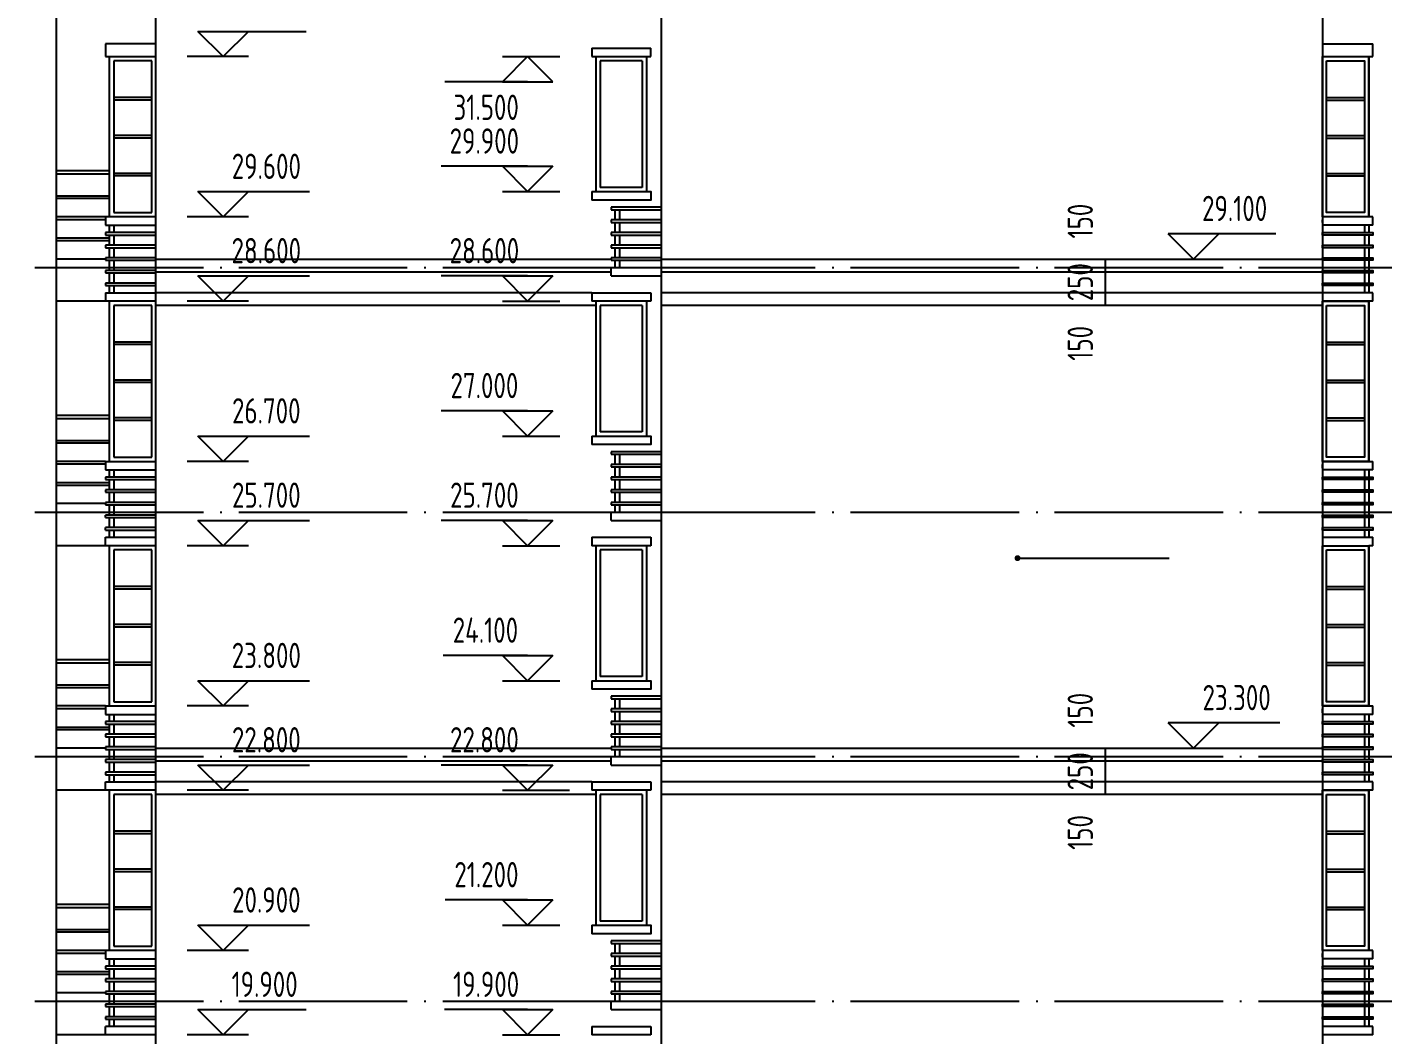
# Model space of a CAD drawing. Extents: x -726032 to 135930, y -151624 to 587044.
# Drawn here: x -512760 to -496673, y 244593 to 256543 of the extents above; entities that cross this region are included whole.
import ezdxf
from ezdxf.enums import TextEntityAlignment as Align

# ---------------------------------------------------------------- set-up
doc = ezdxf.new("R2010")
doc.units = 0
doc.header["$LTSCALE"] = 1000
doc.header["$MEASUREMENT"] = 0
doc.linetypes.add('DOTE', pattern=[2.42, 2, -0.2, 0.02, -0.2])
doc.layers.get('0').update_dxf_attribs({"linetype": 'CONTINUOUS'})
doc.layers.get('DEFPOINTS').update_dxf_attribs({"color": 1, "linetype": 'CONTINUOUS'})
for name, color, linetype in [('DOTE', 8, 'DOTE'), ('PUB_DIM', 245, 'CONTINUOUS'), ('WINDOW', 155, 'CONTINUOUS'), ('引线', 213, 'CONTINUOUS'), ('栏杆', 126, 'CONTINUOUS'), ('装饰线', 252, 'CONTINUOUS')]:
    doc.layers.add(name, color=color, linetype=linetype)
doc.styles.add('DIM_FONT', font='isocp.shx', dxfattribs={"width": 0.8})
doc.dimstyles.new('AXIS', dxfattribs={"dimtxt": 300, "dimasz": 1, "dimexe": 250, "dimexo": 300, "dimgap": 150, "dimtad": 1, "dimdec": 0, "dimzin": 0, "dimdsep": 46, "dimtxsty": 'DIM_FONT', "dimcen": 0.09, "dimse1": 1, "dimse2": 1, "dimclrt": 142, "dimadec": 0, "dimazin": 0, "dimtfac": 1, "dimtdec": 0, "dimtix": 1, "dimtmove": 2, "dimatfit": 3, "dimfxl": 1, "dimtolj": 1, "dimtzin": 0, "dimarcsym": 0})

# ---------------------------------------------------------------- blocks, each defined once
blk = doc.blocks.new('*D2920')
at = {"layer": 'DEFPOINTS', "color": 0, "transparency": 16777216}
for p in [(-500964, 253793), (-499964, 253793), (-500964, 253643)]:
    blk.add_point(p, dxfattribs=at)
at = {"layer": 'PUB_DIM', "color": 0, "lineweight": -2, "transparency": 16777216}
for p, q in [((-499964, 253794), (-499964, 253795)), ((-499964, 253643), (-499964, 253793)), ((-499964, 253642), (-499964, 253641))]:
    blk.add_line(p, q, dxfattribs=at)
at = {"layer": 'PUB_DIM', "color": 0, "transparency": 16777216}
for points in [[(-499964, 253794), (-499963, 253794), (-499964, 253793)], [(-499964, 253642), (-499963, 253642), (-499964, 253643)]]:
    blk.add_solid(points, dxfattribs=at)
at = {"layer": 'PUB_DIM', "color": 142, "transparency": 16777216, "insert": (-500264, 254242), "char_height": 300, "attachment_point": 5, "rotation": 90, "style": 'DIM_FONT'}
blk.add_mtext('\\A1;150', dxfattribs=at)
blk = doc.blocks.new('*D2924')
at = {"layer": 'DEFPOINTS', "color": 0, "transparency": 16777216}
for p in [(-500964, 247843), (-499964, 247843), (-500964, 247593)]:
    blk.add_point(p, dxfattribs=at)
at = {"layer": 'PUB_DIM', "color": 0, "lineweight": -2, "transparency": 16777216}
for p, q in [((-499964, 247844), (-499964, 247845)), ((-499964, 247593), (-499964, 247843)), ((-499964, 247592), (-499964, 247591))]:
    blk.add_line(p, q, dxfattribs=at)
at = {"layer": 'PUB_DIM', "color": 0, "transparency": 16777216}
for points in [[(-499964, 247844), (-499963, 247844), (-499964, 247843)], [(-499964, 247592), (-499963, 247592), (-499964, 247593)]]:
    blk.add_solid(points, dxfattribs=at)
at = {"layer": 'PUB_DIM', "color": 142, "transparency": 16777216, "insert": (-500264, 247718), "char_height": 300, "attachment_point": 5, "rotation": 90, "style": 'DIM_FONT'}
blk.add_mtext('\\A1;250', dxfattribs=at)
blk = doc.blocks.new('*D2925')
at = {"layer": 'DEFPOINTS', "color": 0, "transparency": 16777216}
for p in [(-500964, 247593), (-499964, 247593), (-500964, 247443)]:
    blk.add_point(p, dxfattribs=at)
at = {"layer": 'PUB_DIM', "color": 0, "lineweight": -2, "transparency": 16777216}
for p, q in [((-499964, 247594), (-499964, 247595)), ((-499964, 247443), (-499964, 247593)), ((-499964, 247442), (-499964, 247441))]:
    blk.add_line(p, q, dxfattribs=at)
at = {"layer": 'PUB_DIM', "color": 0, "transparency": 16777216}
for points in [[(-499964, 247594), (-499963, 247594), (-499964, 247593)], [(-499964, 247442), (-499963, 247442), (-499964, 247443)]]:
    blk.add_solid(points, dxfattribs=at)
at = {"layer": 'PUB_DIM', "color": 142, "transparency": 16777216, "insert": (-500264, 246993), "char_height": 300, "attachment_point": 5, "rotation": 90, "style": 'DIM_FONT'}
blk.add_mtext('\\A1;150', dxfattribs=at)
blk = doc.blocks.new('*D2926')
at = {"layer": 'DEFPOINTS', "color": 0, "transparency": 16777216}
for p in [(-500964, 247993), (-499964, 247993), (-500964, 247843)]:
    blk.add_point(p, dxfattribs=at)
at = {"layer": 'PUB_DIM', "color": 0, "lineweight": -2, "transparency": 16777216}
for p, q in [((-499964, 247994), (-499964, 247995)), ((-499964, 247843), (-499964, 247993)), ((-499964, 247842), (-499964, 247841))]:
    blk.add_line(p, q, dxfattribs=at)
at = {"layer": 'PUB_DIM', "color": 0, "transparency": 16777216}
for points in [[(-499964, 247994), (-499963, 247994), (-499964, 247993)], [(-499964, 247842), (-499963, 247842), (-499964, 247843)]]:
    blk.add_solid(points, dxfattribs=at)
at = {"layer": 'PUB_DIM', "color": 142, "transparency": 16777216, "insert": (-500264, 248442), "char_height": 300, "attachment_point": 5, "rotation": 90, "style": 'DIM_FONT'}
blk.add_mtext('\\A1;150', dxfattribs=at)
blk = doc.blocks.new('*D2927')
at = {"layer": 'DEFPOINTS', "color": 0, "transparency": 16777216}
for p in [(-500964, 253643), (-499964, 253643), (-500964, 253393)]:
    blk.add_point(p, dxfattribs=at)
at = {"layer": 'PUB_DIM', "color": 0, "lineweight": -2, "transparency": 16777216}
for p, q in [((-499964, 253644), (-499964, 253645)), ((-499964, 253393), (-499964, 253643)), ((-499964, 253392), (-499964, 253391))]:
    blk.add_line(p, q, dxfattribs=at)
at = {"layer": 'PUB_DIM', "color": 0, "transparency": 16777216}
for points in [[(-499964, 253644), (-499963, 253644), (-499964, 253643)], [(-499964, 253392), (-499963, 253392), (-499964, 253393)]]:
    blk.add_solid(points, dxfattribs=at)
at = {"layer": 'PUB_DIM', "color": 142, "transparency": 16777216, "insert": (-500264, 253518), "char_height": 300, "attachment_point": 5, "rotation": 90, "style": 'DIM_FONT'}
blk.add_mtext('\\A1;250', dxfattribs=at)
blk = doc.blocks.new('*D2928')
at = {"layer": 'DEFPOINTS', "color": 0, "transparency": 16777216}
for p in [(-500964, 253393), (-499964, 253393), (-500964, 253243)]:
    blk.add_point(p, dxfattribs=at)
at = {"layer": 'PUB_DIM', "color": 0, "lineweight": -2, "transparency": 16777216}
for p, q in [((-499964, 253394), (-499964, 253395)), ((-499964, 253243), (-499964, 253393)), ((-499964, 253242), (-499964, 253241))]:
    blk.add_line(p, q, dxfattribs=at)
at = {"layer": 'PUB_DIM', "color": 0, "transparency": 16777216}
for points in [[(-499964, 253394), (-499963, 253394), (-499964, 253393)], [(-499964, 253242), (-499963, 253242), (-499964, 253243)]]:
    blk.add_solid(points, dxfattribs=at)
at = {"layer": 'PUB_DIM', "color": 142, "transparency": 16777216, "insert": (-500264, 252793), "char_height": 300, "attachment_point": 5, "rotation": 90, "style": 'DIM_FONT'}
blk.add_mtext('\\A1;150', dxfattribs=at)

msp = doc.modelspace()

# ---------------------------------------------------------------- linework, layer by layer
for p, q in [((-512411.2, 234342.5), (-512411.2, 262292.5)), ((-511231.1, 224242.5), (-511231.1, 257592.5)), ((-505231.1, 224242.5), (-505231.1, 257592.5)), ((-497391.1, 257592.5), (-497391.1, 224242.5)), ((-511831.1, 256342.5), (-511831.1, 256192.5)), ((-511231.1, 256342.5), (-511831.1, 256342.5)), ((-506061.1, 256292.5), (-506061.1, 256192.5)), ((-506061.1, 256292.5), (-505361.1, 256292.5)), ((-505361.1, 256192.5), (-505361.1, 256292.5)), ((-497391.1, 256342.5), (-496791.1, 256342.5)), ((-496791.1, 256192.5), (-496791.1, 256342.5)), ((-511831.1, 256192.5), (-511231.1, 256192.5)), ((-506061.1, 256192.5), (-505361.1, 256192.5)), ((-497391.1, 256192.5), (-496791.1, 256192.5)), ((-506061.1, 254592.5), (-506061.1, 254492.5)), ((-511831.1, 254292.5), (-511831.1, 254192.5)), ((-511231.1, 254292.5), (-511831.1, 254292.5)), ((-511831.1, 254192.5), (-511231.1, 254192.5)), ((-496791.1, 254292.5), (-497391.1, 254292.5)), ((-496791.1, 254192.5), (-496791.1, 254292.5)), ((-511831.1, 253792.5), (-512411.2, 253792.5)), ((-505831.1, 253592.5), (-505831.1, 253692.5)), ((-505831.1, 253692.5), (-505231.1, 253692.5)), ((-505831.1, 253592.5), (-505231.1, 253592.5)), ((-511831.1, 253392.5), (-511231.1, 253392.5)), ((-511831.1, 253392.5), (-511831.1, 253292.5)), ((-506061.1, 253392.5), (-506061.1, 253292.5)), ((-506061.1, 253392.5), (-505361.1, 253392.5)), ((-505361.1, 253392.5), (-505361.1, 253292.5)), ((-496791.1, 253392.5), (-497391.1, 253392.5)), ((-496791.1, 253292.5), (-496791.1, 253392.5)), ((-511231.1, 253292.5), (-512411.2, 253292.5)), ((-505361.1, 253292.5), (-506061.1, 253292.5)), ((-506061.1, 251692.5), (-506061.1, 251592.5)), ((-511831.1, 251392.5), (-511231.1, 251392.5)), ((-511831.1, 251392.5), (-511831.1, 251292.5)), ((-511831.1, 251292.5), (-511231.1, 251292.5)), ((-497391.1, 251392.5), (-496791.1, 251392.5)), ((-496791.1, 251292.5), (-497391.1, 251292.5)), ((-496791.1, 251292.5), (-496791.1, 251392.5)), ((-511831.1, 250892.5), (-512411.2, 250892.5)), ((-505831.1, 250792.5), (-505231.1, 250792.5)), ((-505831.1, 250692.5), (-505831.1, 250792.5)), ((-505831.1, 250692.5), (-505231.1, 250692.5)), ((-511831.1, 250392.5), (-511831.1, 250492.5)), ((-511831.1, 250492.5), (-511231.1, 250492.5)), ((-506061.1, 250492.5), (-505361.1, 250492.5)), ((-506061.1, 250492.5), (-506061.1, 250392.5)), ((-505361.1, 250492.5), (-505361.1, 250392.5)), ((-497391.1, 250492.5), (-496791.1, 250492.5)), ((-496791.1, 250392.5), (-496791.1, 250492.5)), ((-511231.1, 250392.5), (-512411.2, 250392.5)), ((-505361.1, 250392.5), (-506061.1, 250392.5)), ((-496791.1, 250392.5), (-496841.1, 250392.5)), ((-506061.1, 248792.5), (-506061.1, 248692.5)), ((-511831.1, 248492.5), (-511231.1, 248492.5)), ((-511831.1, 248492.5), (-511831.1, 248392.5)), ((-511831.1, 248392.5), (-511231.1, 248392.5)), ((-497391.1, 248492.5), (-496791.1, 248492.5)), ((-496791.1, 248392.5), (-497391.1, 248392.5)), ((-496791.1, 248392.5), (-496791.1, 248492.5)), ((-511831.1, 247992.5), (-512411.2, 247992.5)), ((-505831.1, 247892.5), (-505231.1, 247892.5)), ((-505831.1, 247792.5), (-505831.1, 247892.5)), ((-505831.1, 247792.5), (-505231.1, 247792.5)), ((-511831.1, 247592.5), (-511231.1, 247592.5)), ((-511831.1, 247492.5), (-511831.1, 247592.5)), ((-506061.1, 247592.5), (-505361.1, 247592.5)), ((-506061.1, 247592.5), (-506061.1, 247492.5)), ((-505361.1, 247592.5), (-505361.1, 247492.5)), ((-496791.1, 247592.5), (-497391.1, 247592.5)), ((-496791.1, 247492.5), (-496791.1, 247592.5)), ((-511231.1, 247492.5), (-512411.2, 247492.5)), ((-505361.1, 247492.5), (-506061.1, 247492.5)), ((-496791.1, 247492.5), (-497391.1, 247492.5)), ((-506061.1, 245892.5), (-506061.1, 245792.5)), ((-511231.1, 245592.5), (-511831.1, 245592.5)), ((-511831.1, 245592.5), (-511831.1, 245492.5)), ((-511831.1, 245492.5), (-511231.1, 245492.5)), ((-496791.1, 245492.5), (-497391.1, 245492.5)), ((-496791.1, 245492.5), (-496791.1, 245592.5)), ((-511831.1, 245092.5), (-512411.2, 245092.5)), ((-505831.1, 244992.5), (-505231.1, 244992.5)), ((-505831.1, 244892.5), (-505831.1, 244992.5)), ((-505831.1, 244892.5), (-505231.1, 244892.5)), ((-511831.1, 244592.5), (-511831.1, 244692.5)), ((-511231.1, 244692.5), (-511831.1, 244692.5)), ((-506061.1, 244692.5), (-505361.1, 244692.5)), ((-506061.1, 244692.5), (-506061.1, 244592.5)), ((-505361.1, 244692.5), (-505361.1, 244592.5)), ((-496791.1, 244692.5), (-497391.1, 244692.5)), ((-496791.1, 244592.5), (-496791.1, 244692.5)), ((-511231.1, 244592.5), (-512411.2, 244592.5)), ((-505361.1, 244592.5), (-506061.1, 244592.5)), ((-496791.1, 244592.5), (-497391.1, 244592.5))]:
    msp.add_line(p, q)
at = {"color": 146}
for p, q in [((-496791.1, 253292.5), (-497391.1, 253292.5)), ((-496791.1, 245592.5), (-497391.1, 245592.5))]:
    msp.add_line(p, q, dxfattribs=at)
for points in [[(-506061.1, 254592.5), (-505361.1, 254592.5), (-505361.1, 254492.5), (-506061.1, 254492.5)], [(-497391.1, 254227.2), (-497391.1, 254257.2)], [(-506061.1, 251692.5), (-505361.1, 251692.5), (-505361.1, 251592.5), (-506061.1, 251592.5)], [(-497391.1, 251327.2), (-497391.1, 251357.2)], [(-497391.1, 251312.5), (-497391.1, 251342.5)], [(-506061.1, 248792.5), (-505361.1, 248792.5), (-505361.1, 248692.5), (-506061.1, 248692.5)], [(-497391.1, 248427.2), (-497391.1, 248457.2)], [(-497391.1, 248412.5), (-497391.1, 248442.5)], [(-506061.1, 245892.5), (-505361.1, 245892.5), (-505361.1, 245792.5), (-506061.1, 245792.5)], [(-497391.1, 245527.2), (-497391.1, 245557.2)], [(-497391.1, 245512.5), (-497391.1, 245542.5)]]:
    msp.add_lwpolyline(points)
at = {"layer": 'DOTE'}
for p, q in [((-517509.1, 253692.5), (-488652.4, 253692.5)), ((-517509.1, 250792.5), (-488652.4, 250792.5)), ((-517509.1, 247892.5), (-488652.4, 247892.5)), ((-517509.1, 244992.5), (-488652.4, 244992.5))]:
    msp.add_line(p, q, dxfattribs=at)
at = {"layer": 'PUB_DIM'}
for p, q in [((-510435.1, 256192.5), (-510735.1, 256492.5)), ((-510735.1, 256492.5), (-509450.9, 256492.5)), ((-510135.1, 256492.5), (-510435.1, 256192.5)), ((-510135.1, 256192.5), (-510862.2, 256192.5)), ((-506821.1, 256192.5), (-507121.1, 255892.5)), ((-507121.1, 256192.5), (-506441.1, 256192.5)), ((-506521.1, 255892.5), (-506821.1, 256192.5)), ((-506821.1, 255892.5), (-507805.2, 255892.5)), ((-507121.1, 255892.5), (-506521.1, 255892.5)), ((-506821.1, 254892.5), (-507848.8, 254892.5)), ((-506821.1, 254592.5), (-507121.1, 254892.5)), ((-507121.1, 254892.5), (-506521.1, 254892.5)), ((-506521.1, 254892.5), (-506821.1, 254592.5)), ((-510435.1, 254292.5), (-510735.1, 254592.5)), ((-510735.1, 254592.5), (-509408.1, 254592.5)), ((-510135.1, 254592.5), (-510435.1, 254292.5)), ((-507121.1, 254592.5), (-506441.1, 254592.5)), ((-510135.1, 254292.5), (-510862.2, 254292.5)), ((-498921.6, 253792.5), (-499221.6, 254092.5)), ((-497942.7, 254092.5), (-499221.6, 254092.5)), ((-498621.6, 254092.5), (-498921.6, 253792.5)), ((-510435.1, 253292.5), (-510735.1, 253592.5)), ((-510735.1, 253592.5), (-509409, 253592.5)), ((-510135.1, 253592.5), (-510435.1, 253292.5)), ((-506821.1, 253592.5), (-507847.2, 253592.5)), ((-506821.1, 253292.5), (-507121.1, 253592.5)), ((-507121.1, 253592.5), (-506521.1, 253592.5)), ((-506521.1, 253592.5), (-506821.1, 253292.5)), ((-510135.1, 253292.5), (-510862.2, 253292.5)), ((-507121.1, 253292.5), (-506441.1, 253292.5)), ((-506821.1, 251992.5), (-507847.2, 251992.5)), ((-506821.1, 251692.5), (-507121.1, 251992.5)), ((-507121.1, 251992.5), (-506521.1, 251992.5)), ((-506521.1, 251992.5), (-506821.1, 251692.5)), ((-510435.1, 251392.5), (-510735.1, 251692.5)), ((-510735.1, 251692.5), (-509409, 251692.5)), ((-510135.1, 251692.5), (-510435.1, 251392.5)), ((-507121.1, 251692.5), (-506441.1, 251692.5)), ((-510135.1, 251392.5), (-510862.2, 251392.5)), ((-510435.1, 250392.5), (-510735.1, 250692.5)), ((-510735.1, 250692.5), (-509409, 250692.5)), ((-510135.1, 250692.5), (-510435.1, 250392.5)), ((-506821.1, 250692.5), (-507847.2, 250692.5)), ((-506821.1, 250392.5), (-507121.1, 250692.5)), ((-507121.1, 250692.5), (-506521.1, 250692.5)), ((-506521.1, 250692.5), (-506821.1, 250392.5)), ((-510135.1, 250392.5), (-510862.2, 250392.5)), ((-507121.1, 250392.5), (-506441.1, 250392.5)), ((-506821.1, 249092.5), (-507823.2, 249092.5)), ((-506821.1, 248792.5), (-507121.1, 249092.5)), ((-507121.1, 249092.5), (-506521.1, 249092.5)), ((-506521.1, 249092.5), (-506821.1, 248792.5)), ((-510435.1, 248492.5), (-510735.1, 248792.5)), ((-510735.1, 248792.5), (-509409, 248792.5)), ((-510135.1, 248792.5), (-510435.1, 248492.5)), ((-507121.1, 248792.5), (-506441.1, 248792.5)), ((-510135.1, 248492.5), (-510862.2, 248492.5)), ((-498921.6, 247992.5), (-499221.6, 248292.5)), ((-497895.5, 248292.5), (-499221.6, 248292.5)), ((-498621.6, 248292.5), (-498921.6, 247992.5)), ((-510435.1, 247492.5), (-510735.1, 247792.5)), ((-510735.1, 247792.5), (-509409, 247792.5)), ((-510135.1, 247792.5), (-510435.1, 247492.5)), ((-506821.1, 247792.5), (-507847.2, 247792.5)), ((-506821.1, 247492.5), (-507121.1, 247792.5)), ((-507121.1, 247792.5), (-506521.1, 247792.5)), ((-506521.1, 247792.5), (-506821.1, 247492.5)), ((-510135.1, 247492.5), (-510862.2, 247492.5)), ((-507121.1, 247492.5), (-506325.1, 247492.5)), ((-506821.1, 246192.5), (-507799.2, 246192.5)), ((-506821.1, 245892.5), (-507121.1, 246192.5)), ((-507121.1, 246192.5), (-506521.1, 246192.5)), ((-506521.1, 246192.5), (-506821.1, 245892.5)), ((-510435.1, 245592.5), (-510735.1, 245892.5)), ((-510735.1, 245892.5), (-509408.1, 245892.5)), ((-510135.1, 245892.5), (-510435.1, 245592.5)), ((-507121.1, 245892.5), (-506441.1, 245892.5)), ((-510135.1, 245592.5), (-510862.2, 245592.5)), ((-510435.1, 244592.5), (-510735.1, 244892.5)), ((-510735.1, 244892.5), (-509449.2, 244892.5)), ((-510135.1, 244892.5), (-510435.1, 244592.5)), ((-506821.1, 244892.5), (-507806.9, 244892.5)), ((-506821.1, 244592.5), (-507121.1, 244892.5)), ((-507121.1, 244892.5), (-506521.1, 244892.5)), ((-506521.1, 244892.5), (-506821.1, 244592.5)), ((-510135.1, 244592.5), (-510862.2, 244592.5)), ((-507121.1, 244592.5), (-506441.1, 244592.5))]:
    msp.add_line(p, q, dxfattribs=at)
at = {"layer": 'WINDOW'}
for p, q in [((-511781.1, 254292.5), (-511781.1, 256192.5)), ((-511731.1, 256142.5), (-511731.1, 254342.5)), ((-511281.1, 256142.5), (-511731.1, 256142.5)), ((-511281.1, 254342.5), (-511281.1, 256142.5)), ((-506011.1, 256192.5), (-506011.1, 254592.5)), ((-505461.1, 256142.5), (-505961.1, 256142.5)), ((-505961.1, 256142.5), (-505961.1, 254642.5)), ((-505461.1, 256142.5), (-505461.1, 254642.5)), ((-505411.1, 256192.5), (-505411.1, 254592.5)), ((-496841.1, 254292.5), (-496841.1, 256192.5)), ((-511281.1, 255707.5), (-511731.1, 255707.5)), ((-511281.1, 255677.5), (-511731.1, 255677.5)), ((-497341.1, 255707.5), (-496891.1, 255707.5)), ((-497341.1, 255677.5), (-496891.1, 255677.5)), ((-511281.1, 255257.5), (-511731.1, 255257.5)), ((-511281.1, 255227.5), (-511731.1, 255227.5)), ((-497341.1, 255257.5), (-496891.1, 255257.5)), ((-497341.1, 255227.5), (-496891.1, 255227.5)), ((-511281.1, 254807.5), (-511731.1, 254807.5)), ((-511281.1, 254777.5), (-511731.1, 254777.5)), ((-497341.1, 254807.5), (-496891.1, 254807.5)), ((-497341.1, 254777.5), (-496891.1, 254777.5)), ((-505461.1, 254642.5), (-505961.1, 254642.5)), ((-511731.1, 254342.5), (-511281.1, 254342.5)), ((-511781.1, 251392.5), (-511781.1, 253292.5)), ((-511281.1, 253242.5), (-511731.1, 253242.5)), ((-511731.1, 253242.5), (-511731.1, 251442.5)), ((-511281.1, 251442.5), (-511281.1, 253242.5)), ((-506011.1, 253292.5), (-506011.1, 251692.5)), ((-505461.1, 253242.5), (-505961.1, 253242.5)), ((-505961.1, 253242.5), (-505961.1, 251742.5)), ((-505461.1, 253242.5), (-505461.1, 251742.5)), ((-505411.1, 253292.5), (-505411.1, 251692.5)), ((-496841.1, 251392.5), (-496841.1, 253292.5)), ((-511281.1, 252807.5), (-511731.1, 252807.5)), ((-511281.1, 252777.5), (-511731.1, 252777.5)), ((-497341.1, 252807.5), (-496891.1, 252807.5)), ((-497341.1, 252777.5), (-496891.1, 252777.5)), ((-511281.1, 252357.5), (-511731.1, 252357.5)), ((-511281.1, 252327.5), (-511731.1, 252327.5)), ((-497341.1, 252357.5), (-496891.1, 252357.5)), ((-497341.1, 252327.5), (-496891.1, 252327.5)), ((-511281.1, 251907.5), (-511731.1, 251907.5)), ((-511281.1, 251877.5), (-511731.1, 251877.5)), ((-497341.1, 251907.5), (-496891.1, 251907.5)), ((-497341.1, 251877.5), (-496891.1, 251877.5)), ((-505461.1, 251742.5), (-505961.1, 251742.5)), ((-511781.1, 251392.5), (-511231.1, 251392.5)), ((-511731.1, 251442.5), (-511281.1, 251442.5)), ((-511781.1, 248492.5), (-511781.1, 250392.5)), ((-511281.1, 250342.5), (-511731.1, 250342.5)), ((-511731.1, 250342.5), (-511731.1, 248542.5)), ((-511281.1, 248542.5), (-511281.1, 250342.5)), ((-506011.1, 250392.5), (-506011.1, 248792.5)), ((-505961.1, 250342.5), (-505961.1, 248842.5)), ((-505461.1, 250342.5), (-505961.1, 250342.5)), ((-505461.1, 250342.5), (-505461.1, 248842.5)), ((-505411.1, 250392.5), (-505411.1, 248792.5)), ((-496841.1, 248492.5), (-496841.1, 250392.5)), ((-511281.1, 249907.5), (-511731.1, 249907.5)), ((-511281.1, 249877.5), (-511731.1, 249877.5)), ((-497341.1, 249907.5), (-496891.1, 249907.5)), ((-497341.1, 249877.5), (-496891.1, 249877.5)), ((-511281.1, 249457.5), (-511731.1, 249457.5)), ((-511281.1, 249427.5), (-511731.1, 249427.5)), ((-497341.1, 249457.5), (-496891.1, 249457.5)), ((-497341.1, 249427.5), (-496891.1, 249427.5)), ((-511281.1, 249007.5), (-511731.1, 249007.5)), ((-511281.1, 248977.5), (-511731.1, 248977.5)), ((-497341.1, 249007.5), (-496891.1, 249007.5)), ((-497341.1, 248977.5), (-496891.1, 248977.5)), ((-505461.1, 248842.5), (-505961.1, 248842.5)), ((-511781.1, 248492.5), (-511231.1, 248492.5)), ((-511731.1, 248542.5), (-511281.1, 248542.5)), ((-511781.1, 245592.5), (-511781.1, 247492.5)), ((-511281.1, 247442.5), (-511731.1, 247442.5)), ((-511731.1, 247442.5), (-511731.1, 245642.5)), ((-511281.1, 245642.5), (-511281.1, 247442.5)), ((-506011.1, 247492.5), (-506011.1, 245892.5)), ((-505961.1, 247442.5), (-505961.1, 245942.5)), ((-505461.1, 247442.5), (-505961.1, 247442.5)), ((-505461.1, 247442.5), (-505461.1, 245942.5)), ((-505411.1, 247492.5), (-505411.1, 245892.5)), ((-496841.1, 245592.5), (-496841.1, 247492.5)), ((-511281.1, 247007.5), (-511731.1, 247007.5)), ((-511281.1, 246977.5), (-511731.1, 246977.5)), ((-497341.1, 247007.5), (-496891.1, 247007.5)), ((-497341.1, 246977.5), (-496891.1, 246977.5)), ((-511281.1, 246557.5), (-511731.1, 246557.5)), ((-511281.1, 246527.5), (-511731.1, 246527.5)), ((-497341.1, 246557.5), (-496891.1, 246557.5)), ((-497341.1, 246527.5), (-496891.1, 246527.5)), ((-511281.1, 246107.5), (-511731.1, 246107.5)), ((-511281.1, 246077.5), (-511731.1, 246077.5)), ((-497341.1, 246107.5), (-496891.1, 246107.5)), ((-497341.1, 246077.5), (-496891.1, 246077.5)), ((-505461.1, 245942.5), (-505961.1, 245942.5)), ((-511731.1, 245642.5), (-511281.1, 245642.5))]:
    msp.add_line(p, q, dxfattribs=at)
for points in [[(-497391.1, 256192.5), (-496841.1, 256192.5), (-496841.1, 254292.5), (-497391.1, 254292.5)], [(-497341.1, 256142.5), (-496891.1, 256142.5), (-496891.1, 254342.5), (-497341.1, 254342.5)], [(-497391.1, 253292.5), (-496841.1, 253292.5), (-496841.1, 251392.5), (-497391.1, 251392.5)], [(-497341.1, 253242.5), (-496891.1, 253242.5), (-496891.1, 251442.5), (-497341.1, 251442.5)], [(-497391.1, 250392.5), (-496841.1, 250392.5), (-496841.1, 248492.5), (-497391.1, 248492.5)], [(-497341.1, 250342.5), (-496891.1, 250342.5), (-496891.1, 248542.5), (-497341.1, 248542.5)], [(-497391.1, 247492.5), (-496841.1, 247492.5), (-496841.1, 245592.5), (-497391.1, 245592.5)], [(-497341.1, 247442.5), (-496891.1, 247442.5), (-496891.1, 245642.5), (-497341.1, 245642.5)]]:
    msp.add_lwpolyline(points, close=True, dxfattribs=at)
at = {"layer": '引线'}
msp.add_line((-501008.2, 250245.6), (-499207.7, 250245.6), dxfattribs=at)
at = {"layer": '引线', "const_width": 34.8}
msp.add_lwpolyline([(-501025.9, 250245.6, 1), (-500990.6, 250245.6, 1)], format="xyb", close=True, dxfattribs=at)
at = {"layer": '栏杆'}
for p, q in [((-512411.2, 254842.5), (-511781.1, 254842.5)), ((-512411.2, 254802.5), (-511781.1, 254802.5)), ((-512411.2, 254542.5), (-511781.1, 254542.5)), ((-512411.2, 254512.5), (-511781.1, 254512.5)), ((-505231.1, 254407.2), (-505831.1, 254407.2)), ((-505831.1, 254407.2), (-505831.1, 254377.2)), ((-505831.1, 254377.2), (-505231.1, 254377.2)), ((-505781.1, 254257.2), (-505781.1, 254377.2)), ((-505731.1, 254377.2), (-505731.1, 254257.2)), ((-511831.1, 254292.5), (-512411.2, 254292.5)), ((-512411.2, 254262.5), (-511831.1, 254262.5)), ((-511781.1, 254107.8), (-511781.1, 254192.5)), ((-511731.1, 254192.5), (-511731.1, 254107.8)), ((-505231.1, 254257.2), (-505831.1, 254257.2)), ((-505831.1, 254257.2), (-505831.1, 254227.2)), ((-505831.1, 254227.2), (-505231.1, 254227.2)), ((-505781.1, 254107.2), (-505781.1, 254227.2)), ((-505731.1, 254227.2), (-505731.1, 254107.2)), ((-496791.1, 254192.5), (-497391.1, 254192.5)), ((-496891.1, 254192.5), (-496891.1, 254107.8)), ((-496841.1, 254192.5), (-496841.1, 254107.8)), ((-512411.2, 254042.5), (-511781.1, 254042.5)), ((-511231.1, 254107.2), (-511831.1, 254107.2)), ((-511831.1, 254107.2), (-511831.1, 254077.2)), ((-511831.1, 254077.2), (-511231.1, 254077.2)), ((-511781.1, 253957.2), (-511781.1, 254077.2)), ((-511731.1, 254077.2), (-511731.1, 253957.2)), ((-505231.1, 254107.2), (-505831.1, 254107.2)), ((-505831.1, 254107.2), (-505831.1, 254077.2)), ((-505831.1, 254077.2), (-505231.1, 254077.2)), ((-505781.1, 253957.2), (-505781.1, 254077.2)), ((-505731.1, 254077.2), (-505731.1, 253957.2)), ((-496891.1, 254077.2), (-496891.1, 253957.2)), ((-496841.1, 254077.2), (-496841.1, 253957.2)), ((-512411.2, 254012.5), (-511781.1, 254012.5)), ((-511231.1, 253957.2), (-511831.1, 253957.2)), ((-511831.1, 253957.2), (-511831.1, 253927.2)), ((-511831.1, 253927.2), (-511231.1, 253927.2)), ((-511781.1, 253807.2), (-511781.1, 253927.2)), ((-511731.1, 253927.2), (-511731.1, 253807.2)), ((-505231.1, 253957.2), (-505831.1, 253957.2)), ((-505831.1, 253957.2), (-505831.1, 253927.2)), ((-505831.1, 253927.2), (-505231.1, 253927.2)), ((-505781.1, 253807.2), (-505781.1, 253927.2)), ((-505731.1, 253927.2), (-505731.1, 253807.2)), ((-496891.1, 253927.2), (-496891.1, 253807.2)), ((-496841.1, 253927.2), (-496841.1, 253807.2)), ((-511231.1, 253807.2), (-511831.1, 253807.2)), ((-511831.1, 253807.2), (-511831.1, 253777.2)), ((-511831.1, 253777.2), (-511231.1, 253777.2)), ((-511781.1, 253657.2), (-511781.1, 253777.2)), ((-511731.1, 253777.2), (-511731.1, 253657.2)), ((-505231.1, 253807.2), (-505831.1, 253807.2)), ((-505831.1, 253807.2), (-505831.1, 253777.2)), ((-505831.1, 253777.2), (-505231.1, 253777.2)), ((-505781.1, 253692.5), (-505781.1, 253777.2)), ((-505731.1, 253777.2), (-505731.1, 253692.5)), ((-496891.1, 253777.2), (-496891.1, 253657.2)), ((-496841.1, 253777.2), (-496841.1, 253657.2)), ((-511231.1, 253657.2), (-511831.1, 253657.2)), ((-511831.1, 253657.2), (-511831.1, 253627.2)), ((-511831.1, 253627.2), (-511231.1, 253627.2)), ((-511781.1, 253507.2), (-511781.1, 253627.2)), ((-511731.1, 253627.2), (-511731.1, 253507.2)), ((-496891.1, 253627.2), (-496891.1, 253507.2)), ((-496841.1, 253627.2), (-496841.1, 253507.2)), ((-511231.1, 253507.2), (-511831.1, 253507.2)), ((-511831.1, 253507.2), (-511831.1, 253477.2)), ((-511831.1, 253477.2), (-511231.1, 253477.2)), ((-511781.1, 253392.5), (-511781.1, 253477.2)), ((-511731.1, 253477.2), (-511731.1, 253392.5)), ((-496891.1, 253477.2), (-496891.1, 253392.5)), ((-496841.1, 253477.2), (-496841.1, 253392.5)), ((-512411.2, 251942.5), (-511781.1, 251942.5)), ((-512411.2, 251902.5), (-511781.1, 251902.5)), ((-512411.2, 251642.5), (-511781.1, 251642.5)), ((-512411.2, 251612.5), (-511781.1, 251612.5)), ((-505231.1, 251507.2), (-505831.1, 251507.2)), ((-505831.1, 251507.2), (-505831.1, 251477.2)), ((-505831.1, 251477.2), (-505231.1, 251477.2)), ((-505781.1, 251357.2), (-505781.1, 251477.2)), ((-505731.1, 251477.2), (-505731.1, 251357.2)), ((-511831.1, 251392.5), (-512411.2, 251392.5)), ((-512411.2, 251362.5), (-511831.1, 251362.5)), ((-511781.1, 251207.8), (-511781.1, 251292.5)), ((-511731.1, 251292.5), (-511731.1, 251207.8)), ((-505231.1, 251357.2), (-505831.1, 251357.2)), ((-505831.1, 251357.2), (-505831.1, 251327.2)), ((-505831.1, 251327.2), (-505231.1, 251327.2)), ((-505781.1, 251207.2), (-505781.1, 251327.2)), ((-505731.1, 251327.2), (-505731.1, 251207.2)), ((-496891.1, 251292.5), (-496891.1, 251207.8)), ((-496841.1, 251292.5), (-496841.1, 251207.8)), ((-512411.2, 251142.5), (-511781.1, 251142.5)), ((-511231.1, 251207.2), (-511831.1, 251207.2)), ((-511831.1, 251207.2), (-511831.1, 251177.2)), ((-511831.1, 251177.2), (-511231.1, 251177.2)), ((-511781.1, 251057.2), (-511781.1, 251177.2)), ((-511731.1, 251177.2), (-511731.1, 251057.2)), ((-505231.1, 251207.2), (-505831.1, 251207.2)), ((-505831.1, 251207.2), (-505831.1, 251177.2)), ((-505831.1, 251177.2), (-505231.1, 251177.2)), ((-505781.1, 251057.2), (-505781.1, 251177.2)), ((-505731.1, 251177.2), (-505731.1, 251057.2)), ((-496891.1, 251177.2), (-496891.1, 251057.2)), ((-496841.1, 251177.2), (-496841.1, 251057.2)), ((-512411.2, 251112.5), (-511781.1, 251112.5)), ((-511231.1, 251057.2), (-511831.1, 251057.2)), ((-511831.1, 251057.2), (-511831.1, 251027.2)), ((-511831.1, 251027.2), (-511231.1, 251027.2)), ((-511781.1, 250907.2), (-511781.1, 251027.2)), ((-511731.1, 251027.2), (-511731.1, 250907.2)), ((-505231.1, 251057.2), (-505831.1, 251057.2)), ((-505831.1, 251057.2), (-505831.1, 251027.2)), ((-505831.1, 251027.2), (-505231.1, 251027.2)), ((-505781.1, 250907.2), (-505781.1, 251027.2)), ((-505731.1, 251027.2), (-505731.1, 250907.2)), ((-496891.1, 251027.2), (-496891.1, 250907.2)), ((-496841.1, 251027.2), (-496841.1, 250907.2)), ((-511231.1, 250907.2), (-511831.1, 250907.2)), ((-511831.1, 250907.2), (-511831.1, 250877.2)), ((-511831.1, 250877.2), (-511231.1, 250877.2)), ((-511781.1, 250757.2), (-511781.1, 250877.2)), ((-511731.1, 250877.2), (-511731.1, 250757.2)), ((-505231.1, 250907.2), (-505831.1, 250907.2)), ((-505831.1, 250907.2), (-505831.1, 250877.2)), ((-505831.1, 250877.2), (-505231.1, 250877.2)), ((-505781.1, 250792.5), (-505781.1, 250877.2)), ((-505731.1, 250877.2), (-505731.1, 250792.5)), ((-496891.1, 250877.2), (-496891.1, 250757.2)), ((-496841.1, 250877.2), (-496841.1, 250757.2)), ((-511831.1, 250727.2), (-511831.1, 250757.2)), ((-511231.1, 250757.2), (-511831.1, 250757.2)), ((-511831.1, 250727.2), (-511231.1, 250727.2)), ((-511781.1, 250607.2), (-511781.1, 250727.2)), ((-511731.1, 250727.2), (-511731.1, 250607.2)), ((-496891.1, 250727.2), (-496891.1, 250607.2)), ((-496841.1, 250727.2), (-496841.1, 250607.2)), ((-511831.1, 250577.2), (-511831.1, 250607.2)), ((-511231.1, 250607.2), (-511831.1, 250607.2)), ((-511831.1, 250577.2), (-511231.1, 250577.2)), ((-511781.1, 250492.5), (-511781.1, 250577.2)), ((-511731.1, 250577.2), (-511731.1, 250492.5)), ((-496891.1, 250577.2), (-496891.1, 250492.5)), ((-496841.1, 250577.2), (-496841.1, 250492.5)), ((-512411.2, 249042.5), (-511781.1, 249042.5)), ((-512411.2, 249002.5), (-511781.1, 249002.5)), ((-512411.2, 248742.5), (-511781.1, 248742.5)), ((-512411.2, 248712.5), (-511781.1, 248712.5)), ((-505231.1, 248607.2), (-505831.1, 248607.2)), ((-505831.1, 248607.2), (-505831.1, 248577.2)), ((-505831.1, 248577.2), (-505231.1, 248577.2)), ((-505781.1, 248457.2), (-505781.1, 248577.2)), ((-505731.1, 248577.2), (-505731.1, 248457.2)), ((-511831.1, 248492.5), (-512411.2, 248492.5)), ((-512411.2, 248462.5), (-511831.1, 248462.5)), ((-511781.1, 248307.8), (-511781.1, 248392.5)), ((-511731.1, 248392.5), (-511731.1, 248307.8)), ((-505231.1, 248457.2), (-505831.1, 248457.2)), ((-505831.1, 248457.2), (-505831.1, 248427.2)), ((-505831.1, 248427.2), (-505231.1, 248427.2)), ((-505781.1, 248307.2), (-505781.1, 248427.2)), ((-505731.1, 248427.2), (-505731.1, 248307.2)), ((-496891.1, 248392.5), (-496891.1, 248307.8)), ((-496841.1, 248392.5), (-496841.1, 248307.8)), ((-512411.2, 248242.5), (-511781.1, 248242.5)), ((-511231.1, 248307.2), (-511831.1, 248307.2)), ((-511831.1, 248307.2), (-511831.1, 248277.2)), ((-511831.1, 248277.2), (-511231.1, 248277.2)), ((-511781.1, 248157.2), (-511781.1, 248277.2)), ((-511731.1, 248277.2), (-511731.1, 248157.2)), ((-505231.1, 248307.2), (-505831.1, 248307.2)), ((-505831.1, 248307.2), (-505831.1, 248277.2)), ((-505831.1, 248277.2), (-505231.1, 248277.2)), ((-505781.1, 248157.2), (-505781.1, 248277.2)), ((-505731.1, 248277.2), (-505731.1, 248157.2)), ((-496891.1, 248277.2), (-496891.1, 248157.2)), ((-496841.1, 248277.2), (-496841.1, 248157.2)), ((-512411.2, 248212.5), (-511781.1, 248212.5)), ((-511231.1, 248157.2), (-511831.1, 248157.2)), ((-511831.1, 248157.2), (-511831.1, 248127.2)), ((-511831.1, 248127.2), (-511231.1, 248127.2)), ((-511781.1, 248007.2), (-511781.1, 248127.2)), ((-511731.1, 248127.2), (-511731.1, 248007.2)), ((-505231.1, 248157.2), (-505831.1, 248157.2)), ((-505831.1, 248157.2), (-505831.1, 248127.2)), ((-505831.1, 248127.2), (-505231.1, 248127.2)), ((-505781.1, 248007.2), (-505781.1, 248127.2)), ((-505731.1, 248127.2), (-505731.1, 248007.2)), ((-496891.1, 248127.2), (-496891.1, 248007.2)), ((-496841.1, 248127.2), (-496841.1, 248007.2)), ((-511231.1, 248007.2), (-511831.1, 248007.2)), ((-511831.1, 248007.2), (-511831.1, 247977.2)), ((-511831.1, 247977.2), (-511231.1, 247977.2)), ((-511781.1, 247857.2), (-511781.1, 247977.2)), ((-511731.1, 247977.2), (-511731.1, 247857.2)), ((-505231.1, 248007.2), (-505831.1, 248007.2)), ((-505831.1, 248007.2), (-505831.1, 247977.2)), ((-505831.1, 247977.2), (-505231.1, 247977.2)), ((-505781.1, 247892.5), (-505781.1, 247977.2)), ((-505731.1, 247977.2), (-505731.1, 247892.5)), ((-496891.1, 247977.2), (-496891.1, 247857.2)), ((-496841.1, 247977.2), (-496841.1, 247857.2)), ((-511231.1, 247857.2), (-511831.1, 247857.2)), ((-511831.1, 247857.2), (-511831.1, 247827.2)), ((-511831.1, 247827.2), (-511231.1, 247827.2)), ((-511781.1, 247707.2), (-511781.1, 247827.2)), ((-511731.1, 247827.2), (-511731.1, 247707.2)), ((-496891.1, 247827.2), (-496891.1, 247707.2)), ((-496841.1, 247827.2), (-496841.1, 247707.2)), ((-511831.1, 247707.2), (-511831.1, 247677.2)), ((-511231.1, 247707.2), (-511831.1, 247707.2)), ((-511831.1, 247677.2), (-511231.1, 247677.2)), ((-511781.1, 247592.5), (-511781.1, 247677.2)), ((-511731.1, 247677.2), (-511731.1, 247592.5)), ((-496891.1, 247677.2), (-496891.1, 247592.5)), ((-496841.1, 247677.2), (-496841.1, 247592.5)), ((-512411.2, 246142.5), (-511781.1, 246142.5)), ((-512411.2, 246102.5), (-511781.1, 246102.5)), ((-512411.2, 245842.5), (-511781.1, 245842.5)), ((-512411.2, 245812.5), (-511781.1, 245812.5)), ((-505231.1, 245707.2), (-505831.1, 245707.2)), ((-505831.1, 245707.2), (-505831.1, 245677.2)), ((-505831.1, 245677.2), (-505231.1, 245677.2)), ((-505781.1, 245557.2), (-505781.1, 245677.2)), ((-505731.1, 245677.2), (-505731.1, 245557.2)), ((-511831.1, 245592.5), (-512411.2, 245592.5)), ((-512411.2, 245562.5), (-511831.1, 245562.5)), ((-511781.1, 245407.8), (-511781.1, 245492.5)), ((-511731.1, 245492.5), (-511731.1, 245407.8)), ((-505231.1, 245557.2), (-505831.1, 245557.2)), ((-505831.1, 245557.2), (-505831.1, 245527.2)), ((-505831.1, 245527.2), (-505231.1, 245527.2)), ((-505781.1, 245407.2), (-505781.1, 245527.2)), ((-505731.1, 245527.2), (-505731.1, 245407.2)), ((-496891.1, 245492.5), (-496891.1, 245407.8)), ((-496841.1, 245492.5), (-496841.1, 245407.8)), ((-512411.2, 245342.5), (-511781.1, 245342.5)), ((-511231.1, 245407.2), (-511831.1, 245407.2)), ((-511831.1, 245407.2), (-511831.1, 245377.2)), ((-511831.1, 245377.2), (-511231.1, 245377.2)), ((-511781.1, 245257.2), (-511781.1, 245377.2)), ((-511731.1, 245377.2), (-511731.1, 245257.2)), ((-505231.1, 245407.2), (-505831.1, 245407.2)), ((-505831.1, 245407.2), (-505831.1, 245377.2)), ((-505831.1, 245377.2), (-505231.1, 245377.2)), ((-505781.1, 245257.2), (-505781.1, 245377.2)), ((-505731.1, 245377.2), (-505731.1, 245257.2)), ((-496891.1, 245377.2), (-496891.1, 245257.2)), ((-496841.1, 245377.2), (-496841.1, 245257.2)), ((-512411.2, 245312.5), (-511781.1, 245312.5)), ((-511231.1, 245257.2), (-511831.1, 245257.2)), ((-511831.1, 245257.2), (-511831.1, 245227.2)), ((-511831.1, 245227.2), (-511231.1, 245227.2)), ((-511781.1, 245107.2), (-511781.1, 245227.2)), ((-511731.1, 245227.2), (-511731.1, 245107.2)), ((-505231.1, 245257.2), (-505831.1, 245257.2)), ((-505831.1, 245257.2), (-505831.1, 245227.2)), ((-505831.1, 245227.2), (-505231.1, 245227.2)), ((-505781.1, 245107.2), (-505781.1, 245227.2)), ((-505731.1, 245227.2), (-505731.1, 245107.2)), ((-496891.1, 245227.2), (-496891.1, 245107.2)), ((-496841.1, 245227.2), (-496841.1, 245107.2)), ((-511231.1, 245107.2), (-511831.1, 245107.2)), ((-511831.1, 245107.2), (-511831.1, 245077.2)), ((-511831.1, 245077.2), (-511231.1, 245077.2)), ((-511781.1, 244957.2), (-511781.1, 245077.2)), ((-511731.1, 245077.2), (-511731.1, 244957.2)), ((-505231.1, 245107.2), (-505831.1, 245107.2)), ((-505831.1, 245107.2), (-505831.1, 245077.2)), ((-505831.1, 245077.2), (-505231.1, 245077.2)), ((-505781.1, 244992.5), (-505781.1, 245077.2)), ((-505731.1, 245077.2), (-505731.1, 244992.5)), ((-496891.1, 245077.2), (-496891.1, 244957.2)), ((-496841.1, 245077.2), (-496841.1, 244957.2)), ((-511231.1, 244957.2), (-511831.1, 244957.2)), ((-511831.1, 244957.2), (-511831.1, 244927.2)), ((-511831.1, 244927.2), (-511231.1, 244927.2)), ((-511781.1, 244807.2), (-511781.1, 244927.2)), ((-511731.1, 244927.2), (-511731.1, 244807.2)), ((-496891.1, 244927.2), (-496891.1, 244807.2)), ((-496841.1, 244927.2), (-496841.1, 244807.2)), ((-511831.1, 244807.2), (-511831.1, 244777.2)), ((-511231.1, 244807.2), (-511831.1, 244807.2)), ((-511831.1, 244777.2), (-511231.1, 244777.2)), ((-511781.1, 244692.5), (-511781.1, 244777.2)), ((-511731.1, 244777.2), (-511731.1, 244692.5)), ((-496891.1, 244777.2), (-496891.1, 244692.5)), ((-496841.1, 244777.2), (-496841.1, 244692.5))]:
    msp.add_line(p, q, dxfattribs=at)
for points in [[(-497391.1, 254107.2), (-496791.1, 254107.2), (-496791.1, 254077.2), (-497391.1, 254077.2)], [(-497391.1, 253957.2), (-496791.1, 253957.2), (-496791.1, 253927.2), (-497391.1, 253927.2)], [(-497391.1, 253807.2), (-496791.1, 253807.2), (-496791.1, 253777.2), (-497391.1, 253777.2)], [(-497391.1, 253657.2), (-496791.1, 253657.2), (-496791.1, 253627.2), (-497391.1, 253627.2)], [(-497391.1, 253507.2), (-496791.1, 253507.2), (-496791.1, 253477.2), (-497391.1, 253477.2)], [(-497391.1, 251207.2), (-496791.1, 251207.2), (-496791.1, 251177.2), (-497391.1, 251177.2)], [(-497391.1, 251057.2), (-496791.1, 251057.2), (-496791.1, 251027.2), (-497391.1, 251027.2)], [(-497391.1, 250907.2), (-496791.1, 250907.2), (-496791.1, 250877.2), (-497391.1, 250877.2)], [(-497391.1, 250757.2), (-496791.1, 250757.2), (-496791.1, 250727.2), (-497391.1, 250727.2)], [(-497391.1, 250607.2), (-496791.1, 250607.2), (-496791.1, 250577.2), (-497391.1, 250577.2)], [(-497391.1, 248307.2), (-496791.1, 248307.2), (-496791.1, 248277.2), (-497391.1, 248277.2)], [(-497391.1, 248157.2), (-496791.1, 248157.2), (-496791.1, 248127.2), (-497391.1, 248127.2)], [(-497391.1, 248007.2), (-496791.1, 248007.2), (-496791.1, 247977.2), (-497391.1, 247977.2)], [(-497391.1, 247857.2), (-496791.1, 247857.2), (-496791.1, 247827.2), (-497391.1, 247827.2)], [(-497391.1, 247707.2), (-496791.1, 247707.2), (-496791.1, 247677.2), (-497391.1, 247677.2)], [(-497391.1, 245407.2), (-496791.1, 245407.2), (-496791.1, 245377.2), (-497391.1, 245377.2)], [(-497391.1, 245257.2), (-496791.1, 245257.2), (-496791.1, 245227.2), (-497391.1, 245227.2)], [(-497391.1, 245107.2), (-496791.1, 245107.2), (-496791.1, 245077.2), (-497391.1, 245077.2)], [(-497391.1, 244957.2), (-496791.1, 244957.2), (-496791.1, 244927.2), (-497391.1, 244927.2)], [(-497391.1, 244807.2), (-496791.1, 244807.2), (-496791.1, 244777.2), (-497391.1, 244777.2)]]:
    msp.add_lwpolyline(points, close=True, dxfattribs=at)
at = {"layer": '装饰线'}
for p, q in [((-511231.1, 253792.5), (-505831.1, 253792.5)), ((-505231.1, 253792.5), (-497391.1, 253792.5)), ((-511231.1, 253642.5), (-505831.1, 253642.5)), ((-505231.1, 253642.5), (-497391.1, 253642.5)), ((-506061.1, 253392.5), (-511231.1, 253392.5)), ((-497391.1, 253392.5), (-505231.1, 253392.5)), ((-506011.1, 253242.5), (-511231.1, 253242.5)), ((-497391.1, 253242.5), (-505231.1, 253242.5)), ((-511231.1, 247992.5), (-505831.1, 247992.5)), ((-505231.1, 247992.5), (-497391.1, 247992.5)), ((-511231.1, 247842.5), (-505831.1, 247842.5)), ((-505231.1, 247842.5), (-497391.1, 247842.5)), ((-506061.1, 247592.5), (-511231.1, 247592.5)), ((-497391.1, 247592.5), (-505231.1, 247592.5)), ((-506011.1, 247442.5), (-511231.1, 247442.5)), ((-497391.1, 247442.5), (-505231.1, 247442.5))]:
    msp.add_line(p, q, dxfattribs=at)

# ---------------------------------------------------------------- texts
at = {"layer": 'PUB_DIM', "style": 'DIM_FONT', "width": 0.8}
for s, p in [('31.500', (-507313.2, 255592.5)), ('29.900', (-507334.9, 255192.5)), ('29.600', (-509921.6, 254892.5)), ('29.100', (-498432.2, 254392.5)), ('28.600', (-509922, 253892.5)), ('28.600', (-507334.1, 253892.5)), ('27.000', (-507334.1, 252292.5)), ('26.700', (-509922, 251992.5)), ('25.700', (-509922, 250992.5)), ('25.700', (-507334.1, 250992.5)), ('24.100', (-507322.1, 249392.5)), ('23.800', (-509922, 249092.5)), ('23.300', (-498408.6, 248592.5)), ('22.800', (-509922, 248092.5)), ('22.800', (-507334.1, 248092.5)), ('21.200', (-507310.1, 246492.5)), ('20.900', (-509921.6, 246192.5)), ('19.900', (-509942.1, 245192.5)), ('19.900', (-507314, 245192.5))]:
    msp.add_text(s, height=300, dxfattribs=at).set_placement(p, align=Align.MIDDLE)

# ---------------------------------------------------------------- dimensions: what is measured, and where the dimension line sits
at = {"layer": 'PUB_DIM'}
for base, p1, p2, picture, middle in [((-499963.5, 253792.5), (-500963.5, 253642.5), (-500963.5, 253792.5), '*D2920', (-500263.5, 254242.1)), ((-499963.5, 253392.5), (-500963.5, 253242.5), (-500963.5, 253392.5), '*D2928', (-500263.5, 252792.9)), ((-499963.5, 247992.5), (-500963.5, 247842.5), (-500963.5, 247992.5), '*D2926', (-500263.5, 248442.1)), ((-499963.5, 247592.5), (-500963.5, 247442.5), (-500963.5, 247592.5), '*D2925', (-500263.5, 246992.9))]:
    dim = msp.add_linear_dim(base=base, p1=p1, p2=p2, angle=90, dimstyle='AXIS', dxfattribs=at)
    dim.commit()
    dim.dimension.update_dxf_attribs({"geometry": picture, "text_midpoint": middle, "dimtype": 161})
for p1, p2, picture, middle in [((-500963.5, 253392.5), (-500963.5, 253642.5), '*D2927', (-500263.6, 253517.5)), ((-500963.5, 247592.5), (-500963.5, 247842.5), '*D2924', (-500263.6, 247717.5))]:
    dim = msp.add_aligned_dim(p1=p1, p2=p2, distance=-1000, dimstyle='AXIS', dxfattribs=at)
    dim.commit()
    dim.dimension.update_dxf_attribs({"geometry": picture, "text_midpoint": middle})

doc.saveas('drawing.dxf')
